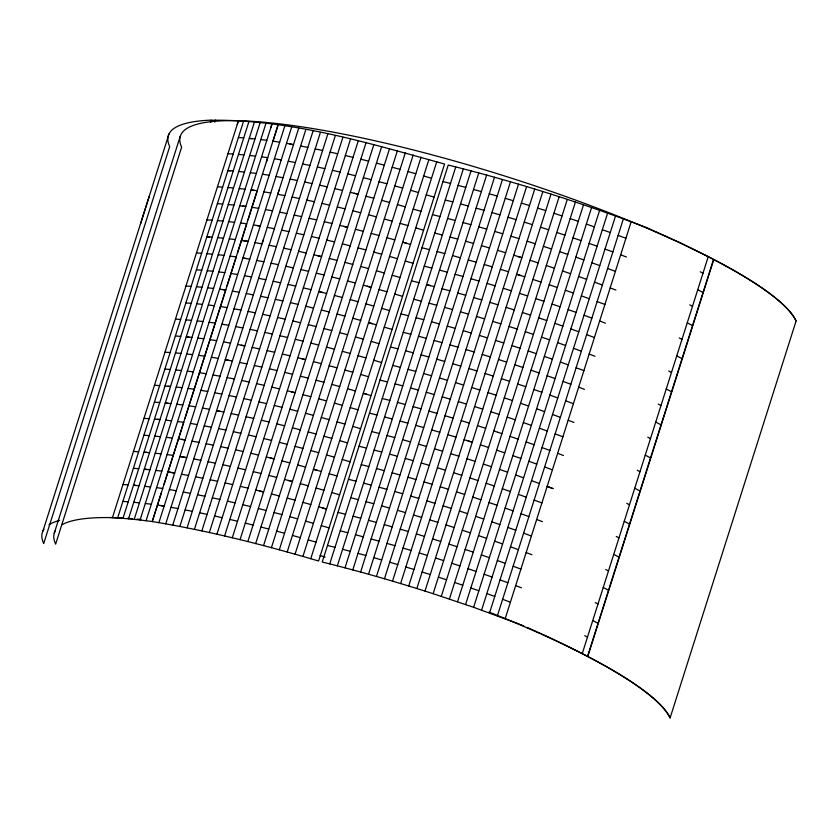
<?xml version="1.0" encoding="UTF-8"?>
<svg xmlns="http://www.w3.org/2000/svg" width="838" height="838" viewBox="0 0 838 838"><rect width="100%" height="100%" fill="white"/><g stroke="black" fill="none" stroke-linecap="round" stroke-linejoin="round"><path stroke-width="1.26" d="M42.968 530.978L149.174 196.542M168.972 134.007L140.428 224.092M54.25 533.23L180.254 136.259M210.464 122.159L211.103 120.138A323.793 60.127 17.6 0 0 169.705 146.556L43.712 543.527A323.793 60.127 17.6 0 1 43.985 529.26M210.673 122.243L211.312 120.232C291.027 119.384 368.448 143.057 444.569 164.038L318.566 561.01C263.907 544.826 208.494 530.747 152.202 521.55L278.195 124.569L272.999 141.119L279.662 142.209M214.727 122.128L215.366 120.106M109.956 517.475L112.46 517.601L238.463 120.62L237.238 124.495M112.46 517.601L117.634 517.936L243.638 120.955M117.634 517.936L122.977 518.345L248.98 121.363M122.977 518.345L128.507 518.827L254.501 121.845M128.507 518.827L134.195 519.392L260.199 122.411M134.195 519.392L140.051 520.031L266.055 123.05M140.051 520.031L146.074 520.754L272.078 123.773L270.863 127.606M161.451 492.545L152.254 521.55L146.074 520.754M164.049 484.395L183.752 422.31L177.572 421.514M185.03 418.277L225.747 289.979L222.657 289.581M227.046 285.905L236.253 256.899L230.073 256.103M237.542 252.846L246.749 223.819L240.569 223.013M248.027 219.786L257.245 190.739L251.075 189.933L254.155 190.331M266.453 161.734L267.751 157.659L261.571 156.853M158.906 522.65L284.91 125.669M165.746 523.823L291.75 126.842M263.289 239.846L262.001 243.9L254.993 242.632M279.033 190.247L277.745 194.28L284.868 195.621M172.743 525.091L298.747 128.109M179.856 526.442L305.87 129.461M187.084 527.856L313.098 130.875M194.416 529.344L320.42 132.373M209.699 506.131L318.66 162.855M201.843 530.904L209.741 506.005M318.629 162.97L327.847 133.923M209.343 532.528L335.347 135.557M216.927 534.225L342.931 137.243M224.574 535.974L350.577 138.993M232.283 537.787L358.287 140.815M240.045 539.662L366.049 142.68M247.849 541.589L373.853 144.607M255.684 543.569L381.688 146.587M263.541 545.601L389.544 148.619M271.418 547.675L397.422 150.704M279.295 549.801L405.309 152.83M287.183 551.97L413.186 154.999M295.06 554.18L421.064 157.198M302.927 556.422L428.93 159.45M310.762 558.705L436.766 161.724M455.746 166.919L448.236 165.034L322.232 562.015L329.743 563.89L455.757 166.919C520.44 183.365 584.17 203.603 646.465 227.569M329.743 563.89L337.337 565.828L463.341 168.857M337.337 565.828L345.015 567.839L471.019 170.858M345.015 567.839L352.777 569.903L478.781 172.932M352.777 569.903L360.612 572.029L486.616 175.058M360.612 572.029L368.511 574.219L494.514 177.247M368.511 574.219L376.461 576.471L502.465 179.489M376.461 576.471L384.464 578.775L510.478 181.804M384.464 578.775L392.519 581.132L518.523 184.161M392.519 581.132L400.606 583.552L526.61 186.57M400.606 583.552L408.724 586.013L534.728 189.042M408.724 586.013L416.853 588.527L542.856 191.556M416.853 588.527L425.002 591.094L551.006 194.112M519.508 624.174L473.617 607.309L433.152 593.692L559.155 196.721M441.291 596.342L567.295 199.371M449.409 599.034L575.423 202.063M457.517 601.757L583.52 204.786M465.582 604.523L591.597 207.541M473.617 607.309L599.62 210.338M481.599 610.127L607.602 213.156M489.518 612.976L615.521 215.995M497.374 615.846L623.378 218.865M505.157 618.727L631.161 221.745M708.246 256.658L713.547 259.434L587.543 656.416L582.242 653.63L708.246 256.658L679.23 242.318L646.339 227.507M587.763 656.521L713.756 259.55A323.793 60.116 17.6 0 1 796.1 320.964L670.096 717.936A323.74 60.116 17.6 0 0 489.036 612.086M227.967 153.7L233.132 154.035M217.461 186.79L222.636 187.115M206.965 219.87L212.129 220.195M196.459 252.95L201.633 253.275M185.963 286.03L191.137 286.366M175.456 319.11L180.631 319.446M164.96 352.19L170.135 352.526M154.464 385.271L159.629 385.606M143.958 418.361L149.133 418.686M133.462 451.441L138.637 451.766M122.956 484.521L128.13 484.846M238.38 137.495L243.732 137.903M230.576 170.784L227.884 170.575L233.236 170.983M217.388 203.655L222.73 204.063M209.552 236.945L206.881 236.735L212.234 237.144M196.385 269.815L201.728 270.224M185.879 302.906L191.232 303.314M175.383 335.986L180.736 336.394M164.887 369.066L170.229 369.474M154.381 402.146L159.733 402.554M143.885 435.226L149.227 435.634M133.378 468.306L138.731 468.714M122.882 501.386L128.235 501.794M238.484 154.443L244.005 154.925M227.978 187.523L233.509 188.005M217.482 220.604L223.002 221.085M206.986 253.684L212.506 254.176M196.48 286.764L202 287.256M185.984 319.854L191.504 320.336M175.477 352.934L181.008 353.416M164.981 386.014L170.502 386.496L167.747 386.255M154.485 419.094L160.006 419.576L157.251 419.335M146.744 452.415L143.979 452.174L149.499 452.667M136.248 485.506L133.483 485.254L139.003 485.747M252.102 138.668L249.253 138.385L254.951 138.951M238.757 171.465L244.445 172.031M228.25 204.545L233.949 205.111M217.754 237.636L223.442 238.191M207.258 270.716L212.946 271.282M196.752 303.796L202.45 304.362M189.095 337.159L186.256 336.876L191.944 337.442M175.75 369.956L181.448 370.522M168.103 403.319L165.254 403.036L170.942 403.602M154.758 436.127L160.446 436.682M147.1 469.49L144.251 469.207L149.95 469.772M133.755 502.287L139.443 502.852M249.693 155.491L255.559 156.13M239.197 188.571L245.052 189.22M228.701 221.651L234.556 222.3M218.194 254.731L224.05 255.381M207.698 287.822L213.554 288.461M197.192 320.902L203.058 321.541M186.696 353.982L192.551 354.621M176.2 387.062L182.056 387.701M165.694 420.142L171.549 420.791M155.198 453.222L161.053 453.871M144.691 486.312L150.557 486.951M260.807 139.59L266.83 140.313M250.3 172.67L256.323 173.393M239.804 205.76L245.827 206.473L242.811 206.117M229.308 238.84L235.321 239.563M218.802 271.921L224.825 272.643M208.306 305.001L214.329 305.723M197.799 338.081L203.823 338.803M187.303 371.161L193.327 371.883M176.808 404.251L182.82 404.964M166.301 437.331L172.324 438.054M155.805 470.411L161.828 471.134M145.309 503.491L151.322 504.214M219.577 289.183L225.747 289.979M209.071 322.263L215.251 323.059M198.575 355.343L204.755 356.15M188.079 388.423L194.248 389.23M167.076 454.594L173.246 455.39M156.57 487.674L162.75 488.47M230.953 273.429L237.646 274.529M220.446 306.519L227.15 307.609M209.95 339.6L216.644 340.689M199.444 372.68L206.148 373.769M188.948 405.76L195.642 406.849M178.452 438.84L185.146 439.94L181.794 439.384M262.451 174.189L269.155 175.289M251.945 207.269L258.659 208.369M157.45 505.01L164.154 506.1L160.781 505.555M274.414 158.749L281.254 159.922M263.907 191.829L270.758 193.002M253.411 224.909L260.251 226.092L256.826 225.495M246.299 258.575L242.905 257.989L249.755 259.172M169.402 489.56L176.252 490.743M232.398 291.069L239.249 292.253M221.892 324.149L228.753 325.333M211.396 357.229L218.247 358.413M200.89 390.309L207.751 391.493M190.394 423.389L197.255 424.573M286.502 143.382L293.499 144.649L289.99 144.021M275.995 176.462L283.003 177.74M265.499 209.542L272.497 210.82M244.497 275.712L251.494 276.98M234.001 308.793L240.998 310.06M223.495 341.873L230.502 343.14M212.999 374.953L219.996 376.231M202.492 408.033L209.5 409.311M191.996 441.113L198.994 442.391M181.5 474.203L188.498 475.471M170.994 507.283L177.991 508.551M288.251 161.2L295.364 162.541M267.249 227.36L274.361 228.701M256.753 260.44L263.865 261.791M246.246 293.52L253.369 294.871M235.75 326.6L242.863 327.951M228.795 360.35L225.244 359.68L232.367 361.031M214.748 392.771L221.861 394.111M204.242 425.851L211.365 427.191M193.746 458.931L200.869 460.272M183.25 492.011L190.362 493.362M300.622 146.001L307.85 147.415M290.116 179.081L297.343 180.505M279.62 212.161L286.847 213.585M269.113 245.241L276.341 246.665M258.617 278.331L265.845 279.745M248.111 311.411L255.339 312.825M237.615 344.491L244.843 345.905L241.218 345.193M227.119 377.571L234.347 378.996M220.216 411.364L216.613 410.651L223.84 412.076M206.117 443.731L213.344 445.156M195.61 476.812L202.838 478.236M185.114 509.902L192.342 511.316M302.591 163.965L309.924 165.453M292.095 197.045L299.428 198.533M281.589 230.125L288.921 231.613M271.093 263.205L278.426 264.693M260.597 296.285L267.919 297.773M250.091 329.365L257.423 330.863M239.595 362.445L246.917 363.943M229.088 395.536L236.421 397.023M218.592 428.616L225.925 430.104M208.086 461.696L215.418 463.184M197.59 494.776L204.922 496.264M315.172 148.913L322.599 150.473M304.676 181.993L312.092 183.553M294.169 215.073L301.596 216.633M283.673 248.153L291.09 249.714M273.167 281.233L280.594 282.794M262.671 314.313L270.098 315.874M252.175 347.403L259.591 348.954M241.669 380.483L249.096 382.044M231.173 413.563L238.589 415.124M220.666 446.644L228.093 448.204M210.17 479.724L217.587 481.284M199.664 512.804L207.091 514.364M317.34 167.013L324.851 168.637M306.844 200.093L314.355 201.717M296.348 233.174L303.848 234.797M285.842 266.254L293.352 267.877M275.346 299.334L282.846 300.957M264.839 332.414L272.35 334.048M254.343 365.494L261.844 367.128M243.837 398.584L251.348 400.208M233.341 431.664L240.852 433.288M222.845 464.744L230.345 466.368M212.339 497.824L219.849 499.448M330.099 152.097L337.683 153.783M319.603 185.177L327.187 186.864M309.096 218.257L316.68 219.944M298.6 251.337L306.184 253.034M288.094 284.417L295.678 286.114M277.598 317.497L285.182 319.194M267.102 350.588L274.675 352.274M256.596 383.668L264.18 385.354M246.1 416.748L253.684 418.434M235.593 449.828L243.177 451.514M225.097 482.908L232.681 484.605M214.591 515.988L222.175 517.685M332.435 170.324L340.081 172.083M321.928 203.404L329.585 205.163M311.432 236.494L319.079 238.243M300.936 269.574L308.583 271.323M290.43 302.654L298.077 304.404M279.934 335.734L287.581 337.484M269.427 368.814L277.085 370.564M258.932 401.894L266.578 403.654M248.425 434.974L256.082 436.734M237.929 468.054L245.576 469.814M227.433 501.145L235.08 502.894M345.329 155.533L353.039 157.355M334.833 188.623L342.543 190.436M324.327 221.703L332.037 223.516M313.831 254.783L321.541 256.596L317.686 255.695M303.335 287.863L311.034 289.676M292.829 320.944L300.538 322.756M282.333 354.024L290.042 355.836M271.826 387.104L279.536 388.926M261.33 420.194L269.04 422.006M250.824 453.274L258.533 455.086M240.328 486.354L248.038 488.166M229.832 519.434L237.531 521.246M347.791 173.895L355.553 175.76M337.295 206.976L345.046 208.851M326.789 240.056L334.551 241.931M316.293 273.136L324.044 275.011M305.786 306.216L313.548 308.091M295.29 339.296L303.052 341.171M284.784 372.386L292.546 374.251M274.288 405.466L282.05 407.331M263.792 438.546L271.543 440.411M253.286 471.626L261.047 473.501M242.79 504.706L250.541 506.581M360.801 159.22L368.605 161.147M350.294 192.3L358.098 194.227L354.212 193.274M339.799 225.391L347.602 227.318L343.706 226.354M329.303 258.471L337.096 260.398M326.6 293.478L318.796 291.551L322.703 292.514M308.3 324.631L316.094 326.558M297.794 357.711L305.598 359.638L301.701 358.674M287.298 390.791L295.102 392.718L291.205 391.755M276.791 423.871L284.595 425.798M266.295 456.961L274.099 458.889L270.203 457.925M255.8 490.041L263.593 491.969L259.707 491.005M245.293 523.121L253.097 525.049M442.988 181.574L450.498 183.459M432.492 214.654L440.002 216.539M421.985 247.744L429.496 249.619M411.489 280.824L419 282.699M400.983 313.904L408.494 315.779M390.487 346.984L397.998 348.859M379.981 380.064L387.491 381.95M369.485 413.144L376.995 415.03M358.989 446.225L366.499 448.11M348.482 479.305L355.993 481.19M337.986 512.395L345.497 514.27M327.48 545.475L334.991 547.35M363.346 177.687L371.182 179.667M352.85 210.778L360.686 212.758M342.354 243.858L350.179 245.838M331.848 276.938L339.683 278.918M321.352 310.018L329.187 311.998M310.846 343.098L318.681 345.078M300.35 376.178L308.185 378.158M289.843 409.258L297.679 411.238M279.347 442.338L287.183 444.329M268.851 475.429L276.676 477.409M258.345 508.509L266.18 510.489M445.25 199.999L452.845 201.937M434.754 233.079L442.338 235.017M424.248 266.159L431.842 268.097M413.752 299.239L421.346 301.188M403.246 332.319L410.84 334.268M392.75 365.41L400.344 367.348M382.254 398.49L389.838 400.428M371.747 431.57L379.342 433.508M361.251 464.65L368.846 466.588M350.745 497.73L358.339 499.668M340.249 530.81L347.843 532.748M376.43 163.127L384.296 165.159M365.934 196.218L373.79 198.25M355.438 229.298L363.294 231.33M344.931 262.378L352.798 264.41M334.435 295.458L342.292 297.49M323.929 328.538L331.796 330.57M313.433 361.618L321.289 363.65M302.937 394.698L310.793 396.73M292.431 427.789L300.287 429.81M281.935 460.869L289.791 462.901M271.428 493.949L279.295 495.981M260.932 527.029L268.789 529.061M458.093 185.397L465.771 187.398M447.597 218.477L455.275 220.488M437.09 251.557L444.769 253.568M430.449 285.653L426.594 284.648L434.273 286.648M416.098 317.728L423.777 319.728M405.592 350.808L413.27 352.808M395.096 383.888L402.774 385.889M384.59 416.968L392.268 418.969M374.094 450.048L381.772 452.049M363.587 483.128L371.265 485.139M353.091 516.208L360.769 518.219M342.595 549.288L350.274 551.299M379.048 181.699L386.915 183.784M368.542 214.79L376.419 216.864M358.046 247.87L365.923 249.944M347.54 280.95L355.417 283.024M337.044 314.03L344.921 316.104M326.537 347.11L334.414 349.195M316.041 380.19L323.918 382.275M305.545 413.27L313.422 415.355M295.039 446.35L302.916 448.435M284.543 479.441L292.42 481.515L288.471 480.478M274.036 512.521L281.914 514.595M460.523 203.948L468.285 206.012M450.027 237.028L457.778 239.092M439.521 270.108L447.283 272.172M429.025 303.188L436.776 305.252M418.518 336.268L426.28 338.332M408.022 369.349L415.784 371.412M397.526 402.429L405.278 404.503M387.02 435.509L394.782 437.583M376.524 468.599L384.275 470.663M366.017 501.679L373.779 503.743M355.522 534.759L363.273 536.823M392.174 167.244L400.051 169.37M381.667 200.324L389.555 202.45M371.171 233.404L379.059 235.53M360.665 266.484L368.552 268.61M350.169 299.564L358.056 301.69M339.673 332.655L347.55 334.771M329.166 365.735L337.054 367.851M318.67 398.815L326.548 400.941M308.164 431.895L316.052 434.021M297.668 464.975L305.556 467.101M287.162 498.055L295.049 500.181M276.666 531.135L284.553 533.261M473.533 189.472L481.358 191.598M463.026 222.552L470.862 224.678M452.53 255.632L460.366 257.758M442.035 288.712L449.859 290.838M431.528 321.792L439.363 323.929M421.032 354.872L428.857 357.009M410.526 387.963L418.361 390.089M400.03 421.043L407.865 423.169M389.523 454.123L397.359 456.249M379.027 487.203L386.863 489.329M368.531 520.283L376.356 522.409M358.025 553.363L365.86 555.489M394.803 185.91L402.69 188.079M384.307 218.99L392.184 221.159M373.8 252.07L381.688 254.239M363.304 285.15L371.192 287.319L367.254 286.24M352.798 318.231L360.686 320.399M342.302 351.311L350.19 353.479M331.806 384.401L339.683 386.559M321.3 417.481L329.187 419.649M310.804 450.561L318.691 452.73M300.297 483.641L308.185 485.81M289.801 516.721L297.689 518.89M476.11 208.138L484.008 210.328M465.614 241.218L473.512 243.408M455.107 274.298L463.005 276.488M444.611 307.378L452.51 309.568M434.115 340.469L442.003 342.658M423.609 373.549L431.507 375.738M413.113 406.629L421.011 408.818M402.607 439.709L410.505 441.898M392.111 472.789L400.009 474.978M381.604 505.869L389.502 508.058M371.108 538.949L379.006 541.139M407.938 171.539L415.816 173.738M397.442 204.619L405.32 206.829M386.936 237.699L394.813 239.909M376.44 270.779L384.317 272.989M365.934 303.859L373.811 306.069M355.438 336.939L363.315 339.149M344.942 370.019L352.819 372.229M334.435 403.109L342.313 405.309M323.939 436.189L331.817 438.389M317.393 470.38L313.433 469.27L321.31 471.48M302.937 502.35L310.814 504.56M292.431 535.43L300.308 537.64M489.256 193.788L497.217 196.04M478.76 226.868L486.71 229.12M468.253 259.948L476.214 262.2M457.758 293.028L465.719 295.28M447.262 326.108L455.212 328.36M436.755 359.198L444.716 361.44M426.259 392.278L434.21 394.52M415.753 425.358L423.714 427.6M405.257 458.438L413.218 460.68M394.761 491.518L402.711 493.771M384.254 524.598L392.215 526.851M373.758 557.679L381.709 559.931M410.568 190.278L418.424 192.531M400.061 223.369L407.928 225.611M389.565 256.449L397.422 258.691M379.069 289.529L386.926 291.771M372.501 323.73L368.563 322.609L376.43 324.851M358.067 355.689L365.923 357.931M347.561 388.769L355.427 391.011M337.065 421.849L344.921 424.101M326.569 454.94L334.425 457.181M316.062 488.02L323.929 490.261M305.566 521.1L313.422 523.341M491.969 212.58L499.972 214.884M481.462 245.66L489.476 247.964M470.966 278.74L478.969 281.044M460.46 311.82L468.473 314.124M449.964 344.9L457.967 347.204M439.468 377.98L447.471 380.284M428.962 411.06L436.975 413.364M418.466 444.14L426.469 446.445M407.959 477.231L415.973 479.535M397.463 510.311L405.466 512.615M386.957 543.391L394.97 545.695M423.682 175.99L431.518 178.264M413.176 209.071L421.011 211.344M406.587 243.282L402.68 242.151L410.515 244.424M392.174 275.231L400.019 277.514M381.678 308.311L389.513 310.594M371.171 341.391L379.017 343.674M360.675 374.471L368.511 376.754M350.179 407.561L358.015 409.834M339.673 440.641L347.508 442.914M329.177 473.721L337.012 475.994M318.67 506.801L326.516 509.075L322.578 507.933M308.175 539.882L316.01 542.155M505.22 198.344L513.275 200.701M494.724 231.424L502.769 233.781M484.217 264.504L492.273 266.861M473.721 297.584L481.777 299.941M463.225 330.664L471.27 333.021M452.719 363.744L460.774 366.101M442.223 396.824L450.268 399.192M431.717 429.904L439.772 432.272M421.221 462.985L429.276 465.352M410.725 496.075L418.77 498.432M400.218 529.155L408.274 531.512M389.722 562.235L397.767 564.592M426.27 194.804L434.074 197.119M415.763 227.884L423.578 230.199M405.267 260.974L413.071 263.279M394.771 294.054L402.575 296.359M384.265 327.134L392.069 329.439M373.769 360.214L381.573 362.519M367.159 394.447L363.263 393.294L371.077 395.609M352.767 426.374L360.57 428.689M342.271 459.454L350.075 461.769M331.764 492.535L339.568 494.849M321.268 525.625L329.072 527.93M508.027 217.241L516.114 219.65M497.521 250.321L505.607 252.73M487.025 283.401L495.111 285.821M476.518 316.481L484.605 318.901M466.022 349.561L474.109 351.981M455.526 382.652L463.613 385.061M445.02 415.732L453.107 418.141M434.524 448.812L442.611 451.221M424.018 481.892L432.104 484.301M413.522 514.972L421.608 517.381M403.026 548.052L411.112 550.461M521.362 203.11L529.48 205.582M510.866 236.19L518.973 238.662M500.359 269.281L508.477 271.742M489.863 302.361L497.971 304.823M479.357 335.441L487.475 337.903M468.861 368.521L476.979 370.983M458.355 401.601L466.473 404.063M447.859 434.681L455.977 437.143M437.363 467.761L445.47 470.233M426.856 500.841L434.974 503.313M416.36 533.921L424.468 536.393M405.854 567.012L413.972 569.473M524.221 222.122L532.36 224.636M517.8 256.459L521.854 257.716L513.725 255.202M503.229 288.282L511.358 290.796M492.723 321.363L500.862 323.877M482.227 354.443L490.356 356.957M471.721 387.523L479.86 390.037M461.225 420.603L469.353 423.127M450.718 453.693L458.857 456.207M440.222 486.773L448.361 489.287M429.726 519.853L437.855 522.367M419.22 552.933L427.359 555.447M537.608 208.096L545.758 210.652M527.112 241.176L535.252 243.732M524.756 276.823L516.606 274.256L520.681 275.534M506.11 307.337L514.249 309.903M495.604 340.417L503.753 342.983M485.108 373.497L493.257 376.063M474.612 406.577L482.751 409.143M468.17 440.945L472.255 442.223L464.105 439.667M453.609 472.747L461.748 475.303M443.103 505.827L451.253 508.383M432.607 538.907L440.746 541.463M422.101 571.987L430.25 574.554M540.5 227.192L548.649 229.801M530.004 260.283L538.153 262.881M519.508 293.363L527.647 295.961M509.001 326.443L517.151 329.051M498.505 359.523L506.655 362.131M487.999 392.603L496.148 395.211M477.503 425.683L485.652 428.291M467.007 458.763L475.146 461.371M456.501 491.843L464.65 494.451M446.005 524.923L454.144 527.531M435.498 558.014L443.648 560.612M425.002 591.094L433.152 593.692M553.897 213.261L562.047 215.911M543.401 246.341L551.54 248.991M532.905 279.421L541.044 282.071M522.399 312.511L530.538 315.151M511.903 345.591L520.042 348.241M501.396 378.671L509.546 381.321M490.9 411.751L499.039 414.401M480.394 444.831L488.544 447.482M469.898 477.911L478.037 480.562M459.402 510.991L467.541 513.642M448.896 544.072L457.035 546.722M438.4 577.152L446.539 579.802M556.788 232.451L564.917 235.143M546.292 265.531L554.421 268.223M535.796 298.611L543.914 301.303M525.29 331.691L533.418 334.383M514.794 364.781L522.912 367.463M504.287 397.861L512.416 400.543M497.866 432.293L501.92 433.634M493.792 430.942L497.877 432.293M483.285 464.022L491.414 466.714M472.789 497.102L480.918 499.794M462.293 530.182L470.411 532.874M451.787 563.262L459.915 565.954M570.165 218.603L578.272 221.326M559.669 251.683L567.766 254.406M549.173 284.763L557.27 287.486M538.666 317.843L546.774 320.566M528.17 350.923L536.268 353.646M517.664 384.003L525.772 386.737M507.168 417.083L515.265 419.817M496.662 450.174L504.769 452.897M486.166 483.254L494.273 485.977M475.67 516.334L483.767 519.057M465.163 549.414L473.271 552.137M454.667 582.494L462.765 585.217M573.024 237.866L581.09 240.621M562.518 270.946L570.594 273.712M552.022 304.026L560.088 306.792M541.516 337.106L549.592 339.872M531.02 370.187L539.085 372.952M520.524 403.277L528.589 406.032M510.017 436.357L518.094 439.112M499.521 469.437L507.587 472.192M489.015 502.517L497.091 505.272M478.519 535.597L486.585 538.363M468.013 568.677L476.089 571.443M586.338 224.081L594.372 226.878M575.842 257.161L583.866 259.958M565.336 290.252L573.37 293.038M554.84 323.332L562.874 326.118M544.344 356.412L552.368 359.198M533.837 389.492L541.872 392.278M523.341 422.572L531.365 425.369M512.835 455.652L520.869 458.449M502.339 488.732L510.373 491.529M491.843 521.812L499.867 524.609M481.337 554.903L489.371 557.689M470.841 587.983L478.865 590.769M589.124 243.418L597.106 246.236M578.618 276.498L586.6 279.316M568.122 309.578L576.104 312.396M557.616 342.658L565.598 345.476M547.12 375.738L555.102 378.556M536.624 408.818L544.595 411.647M526.117 441.909L534.099 444.727M515.621 474.989L523.603 477.807M505.115 508.069L513.097 510.887M494.619 541.149L502.601 543.967M484.113 574.229L492.095 577.047M602.354 229.696L610.274 232.535M591.848 262.776L599.778 265.625M581.352 295.856L589.271 298.705M570.856 328.936L578.775 331.785M560.35 362.016L568.269 364.865M549.854 395.096L557.773 397.945M539.347 428.187L547.277 431.025M528.851 461.267L536.77 464.105M518.345 494.347L526.274 497.185M507.849 527.427L515.768 530.276M497.343 560.507L505.272 563.356M486.847 593.587L494.766 596.436M605.026 249.075L612.882 251.945M594.519 282.165L602.375 285.025M584.023 315.245L591.879 318.105M573.527 348.325L581.383 351.185M563.021 381.405L570.877 384.275M552.525 414.485L560.381 417.355M542.018 447.565L549.875 450.435M531.522 480.645L539.379 483.516M521.016 513.725L528.883 516.596M510.52 546.816L518.376 549.676M500.024 579.896L507.88 582.756M618.13 235.405L625.913 238.285M607.634 268.485L615.417 271.376M597.127 301.565L604.91 304.456M586.631 334.645L594.414 337.536M576.125 367.735L583.908 370.616M565.629 400.815L573.412 403.696M555.133 433.895L562.916 436.776M544.627 466.976L552.41 469.856M534.131 500.056L541.914 502.947M523.624 533.136L531.407 536.027M513.128 566.216L520.911 569.107M502.622 599.296L510.405 602.187M620.665 254.836L626.436 257.004M610.158 287.916L615.94 290.084M599.662 320.996L605.434 323.175M589.166 354.076L594.938 356.255M578.66 387.156L584.432 389.335M568.164 420.236L573.936 422.415M557.658 453.316L563.429 455.495M536.655 519.487L542.437 521.655M526.159 552.567L531.931 554.735M515.653 585.647L521.435 587.826M520.325 624.488L523.76 625.976M527.186 627.473L537.2 631.925M538.3 632.418L540.5 633.413M541.558 633.895L550.042 637.802M551.1 638.305L562.382 643.678M563.366 644.15L582.242 653.63M700.264 271.784L702.998 273.198M689.768 304.875L692.502 306.279M679.262 337.955L681.996 339.359M668.766 371.035L671.5 372.439M658.259 404.115L660.993 405.519M647.764 437.195L650.498 438.599M637.257 470.275L639.991 471.679M626.761 503.355L629.495 504.759M616.265 536.435L618.999 537.849M605.759 569.515L608.493 570.929M595.263 602.606L597.997 604.009M584.756 635.686L587.49 637.09M697.75 289.739L703.04 292.514M687.244 322.819L692.544 325.605M676.748 355.899L682.048 358.685M666.241 388.979L671.542 391.765M655.745 422.059L661.046 424.845M645.25 455.139L650.539 457.925M634.743 488.219L640.043 491.005M624.247 521.309L629.548 524.085M613.741 554.389L619.041 557.165M603.245 587.469L608.545 590.245M592.749 620.549L598.039 623.336M796.1 320.964A323.74 60.116 17.6 0 0 454.845 161.095A323.74 60.116 17.6 0 0 181.637 147.163L55.633 544.134A323.74 60.116 17.6 0 1 55.298 530.831M587.7 656.521A323.793 60.116 17.6 0 1 670.086 717.936M62.096 524.661A323.74 60.116 17.6 0 1 122.222 518.031M127.386 518.334A323.74 60.116 17.6 0 1 132.184 518.68M137.118 519.078A323.74 60.116 17.6 0 1 140.889 519.424M320.095 555.615A323.74 60.116 17.6 0 1 325.092 557.008M48.981 524.745A323.793 60.127 17.6 0 1 59.645 520.398M248.153 241.449L241.449 240.349L248.153 241.449M174.65 473.02L167.946 471.92L174.65 473.02M183.323 457.066L179.898 456.48L186.748 457.663L183.313 457.066M552.933 488.575L547.162 486.396L552.933 488.575"/></g></svg>
